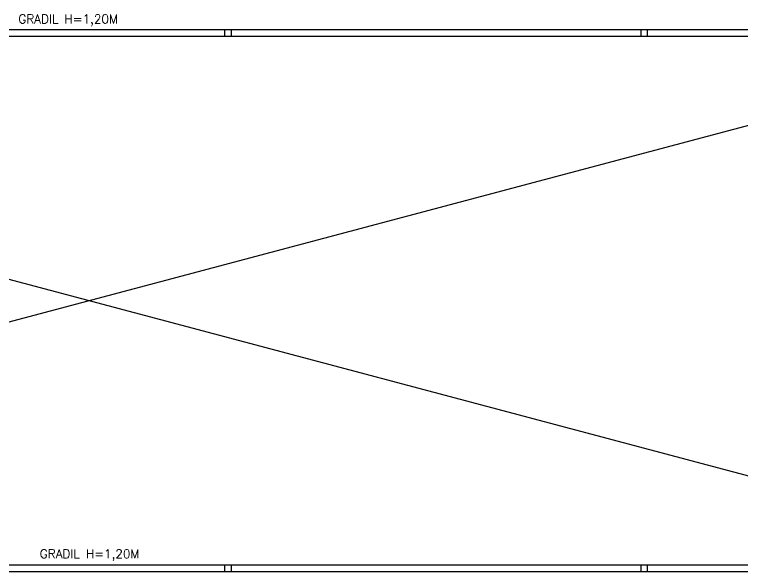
# Model space of a CAD drawing. Extents: x -151 to -2, y -18 to 162.
# Drawn here: x -121.57 to -105.04, y -1.71 to 10.93 of the extents above; entities that cross this region are included whole.
import ezdxf

# ---------------------------------------------------------------- set-up
doc = ezdxf.new("R2010")
doc.units = 0
doc.header["$MEASUREMENT"] = 0
for name, color, linetype in [('ALVENARIA', 7, 'CONTINUOUS'), ('ALVENARIA1', 44, 'CONTINUOUS'), ('TEXTO4', 4, 'CONTINUOUS')]:
    doc.layers.add(name, color=color, linetype=linetype)
doc.styles.add('SIMPLEX', font='SIMPLEX.SHX')

msp = doc.modelspace()

# ---------------------------------------------------------------- linework, layer by layer
at = {"layer": 'ALVENARIA'}
for p, q in [((-116.797, 10.44), (-116.797, 10.59)), ((-116.647, 10.44), (-116.647, 10.59)), ((-116.647, 10.44), (-116.647, 10.59)), ((-107.347, 10.44), (-107.347, 10.59)), ((-107.347, 10.44), (-107.347, 10.59)), ((-107.197, 10.44), (-107.197, 10.59)), ((-107.197, 10.44), (-107.197, 10.59)), ((-116.797, -1.71), (-116.797, -1.56)), ((-116.647, -1.71), (-116.647, -1.56)), ((-107.347, -1.71), (-107.347, -1.56)), ((-107.197, -1.71), (-107.197, -1.56))]:
    msp.add_line(p, q, dxfattribs=at)
at = {"layer": 'ALVENARIA', "linetype": 'Continuous'}
for p, q in [((-116.797, 10.59), (-116.647, 10.59)), ((-107.347, 10.59), (-107.197, 10.59)), ((-116.797, 10.44), (-116.647, 10.44)), ((-107.347, 10.44), (-107.197, 10.44)), ((-116.797, -1.56), (-116.647, -1.56)), ((-107.347, -1.56), (-107.197, -1.56)), ((-116.797, -1.71), (-116.647, -1.71)), ((-107.347, -1.71), (-107.197, -1.71))]:
    msp.add_line(p, q, dxfattribs=at)
at = {"layer": 'ALVENARIA1'}
for p, q in [((-122.947, 10.59), (-116.797, 10.59)), ((-116.647, 10.59), (-107.347, 10.59)), ((-107.197, 10.59), (-97.297, 10.59)), ((-122.947, 10.44), (-116.797, 10.44)), ((-116.647, 10.44), (-107.347, 10.44)), ((-107.197, 10.44), (-97.297, 10.44)), ((-116.647, -1.56), (-107.347, -1.56)), ((-107.197, -1.56), (-97.297, -1.56)), ((-116.647, -1.71), (-107.347, -1.71)), ((-107.197, -1.71), (-97.297, -1.71))]:
    msp.add_line(p, q, dxfattribs=at)
at = {"layer": 'ALVENARIA1', "linetype": 'Continuous'}
for p, q in [((-142.442, 10.44), (-97.297, -1.56)), ((-97.297, 10.44), (-142.442, -1.56)), ((-122.947, -1.56), (-116.797, -1.56)), ((-122.947, -1.71), (-116.797, -1.71))]:
    msp.add_line(p, q, dxfattribs=at)

# ---------------------------------------------------------------- texts
at = {"layer": 'TEXTO4', "style": 'SIMPLEX'}
for p in [(-121.484, 10.732), (-120.997, -1.41)]:
    msp.add_text('GRADIL H=1,20M', height=0.2, dxfattribs=at).set_placement(p)

doc.saveas('drawing.dxf')
